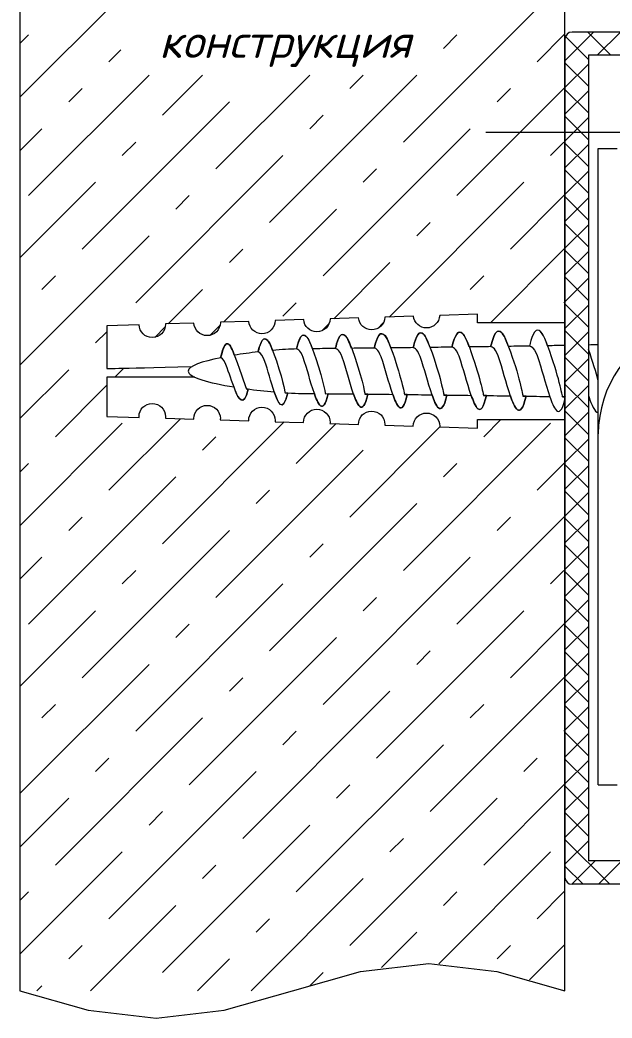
# Model space of a CAD drawing. Header units: millimetres. Extents: x -352922 to 707789, y -273589 to 355472.
# Drawn here: x 544326 to 547173, y -168133 to -163338 of the extents above; entities that cross this region are included whole.
import ezdxf
from ezdxf import colors
from ezdxf.entities.mleader import LeaderData, LeaderLine
from ezdxf.math import Vec2, Vec3

# ---------------------------------------------------------------- set-up
doc = ezdxf.new("R2010")
doc.units = ezdxf.units.MM
doc.header["$LTSCALE"] = 0.5
doc.layers.get('0').update_dxf_attribs({"lineweight": 18})
doc.styles.add('ISOCPEUR', font='isocpeui.ttf', dxfattribs={"height": 250})

# ---------------------------------------------------------------- blocks, each defined once
blk = doc.blocks.new('_Dot')
at = {"color": 0, "linetype": 'ByBlock', "lineweight": -2}
blk.add_line((-0.5, 0), (-1, 0), dxfattribs=at)
at = {"color": 0, "linetype": 'ByBlock', "const_width": 0.5}
blk.add_lwpolyline([(-0.25, 0, 1), (0.25, 0, 1)], format="xyb", close=True, dxfattribs=at)

msp = doc.modelspace()

# ---------------------------------------------------------------- linework, layer by layer
at = {"transparency": 33554687}
for p, q in [((544325.95237, -162831.76902), (544325.95237, -168002.38189)), ((546946.25042, -168002.38189), (546946.25042, -162831.76902)), ((544325.95237, -163708.54864), (544818.0262, -163216.47481)), ((546169.30726, -163924.2887), (546877.12114, -163216.47481)), ((546946.25042, -163533.42584), (547084.04445, -163395.63181)), ((548681.59159, -163395.63181), (546980.37542, -163395.63181)), ((547167.53698, -163506.89064), (547056.27815, -163395.63181)), ((547101.47905, -163506.89064), (547212.73788, -163395.63181)), ((544325.95237, -163451.16177), (544367.59918, -163409.51496)), ((546362.34741, -163473.86168), (546426.69413, -163409.51496)), ((546812.77443, -163538.20839), (546946.25042, -163404.7324)), ((546946.25042, -163429.75681), (546946.25042, -167456.39213)), ((547058.95507, -163527.00217), (546948.79047, -163416.83757)), ((544753.67948, -163538.20839), (544811.01846, -163480.86942)), ((547058.95507, -163506.89064), (547058.95507, -167377.81247)), ((548619.46211, -163506.89064), (547058.95507, -163506.89064)), ((547058.95507, -163655.6956), (546946.25042, -163542.99095)), ((546946.25042, -163662.11927), (547058.95507, -163549.41462)), ((544367.59918, -164181.67557), (544946.71963, -163602.55511)), ((545011.06635, -163795.59526), (545204.1065, -163602.55511)), ((545268.45322, -164052.98213), (545718.88024, -163602.55511)), ((545525.84009, -164310.369), (546233.65397, -163602.55511)), ((545911.92039, -163666.90183), (545976.26711, -163602.55511)), ((544560.63933, -163731.24855), (544624.98605, -163666.90183)), ((546426.69413, -164181.67557), (546946.25042, -163662.11927)), ((546619.73428, -163731.24855), (546684.08099, -163666.90183)), ((547058.95507, -163784.38904), (546946.25042, -163671.68439)), ((546946.25042, -163790.8127), (547058.95507, -163678.10805)), ((544624.98605, -164439.06243), (545332.79993, -163731.24855)), ((545718.88024, -163859.94198), (545783.22695, -163795.59526)), ((547058.95507, -163913.08247), (546946.25042, -163800.37782)), ((546946.25042, -163919.50614), (547058.95507, -163806.80149)), ((544325.95237, -163965.93551), (544431.9459, -163859.94198)), ((545783.22695, -164567.75587), (546491.04084, -163859.94198)), ((544818.0262, -163988.63541), (544882.37292, -163924.2887)), ((546877.12114, -163988.63541), (546941.46786, -163924.2887)), ((547058.95507, -164041.77591), (546946.25042, -163929.07126)), ((546946.25042, -164048.19957), (547058.95507, -163935.49492)), ((547106.4736, -163955.02037), (547197.4736, -163955.02037)), ((547106.4736, -167012.88996), (547106.4736, -163955.02037)), ((544882.37292, -164696.4493), (545590.1868, -163988.63541)), ((545976.26711, -164117.32885), (546040.61382, -164052.98213)), ((547058.95507, -164170.46934), (546946.25042, -164057.76469)), ((546946.25042, -164176.89301), (547058.95507, -164064.18836)), ((544325.95237, -164480.70924), (544689.33276, -164117.32885)), ((546100.86883, -164764.88773), (546748.42771, -164117.32885)), ((545075.41307, -164246.02228), (545139.75978, -164181.67557)), ((546684.08099, -164439.06243), (546946.25042, -164176.89301)), ((547058.95507, -164299.16277), (546946.25042, -164186.45812)), ((546946.25042, -164305.58644), (547058.95507, -164192.88179)), ((545304.14274, -164789.45321), (545847.57367, -164246.02228)), ((546233.65397, -164374.71572), (546298.00069, -164310.369)), ((547058.95507, -164427.85621), (546946.25042, -164315.15156)), ((546946.25042, -164434.27987), (547058.95507, -164321.57522)), ((544325.95237, -164995.48298), (544946.71963, -164374.71572)), ((545332.79993, -164503.40915), (545397.14665, -164439.06243)), ((546588.06193, -164792.46837), (546946.25042, -164434.27987)), ((547058.95507, -164556.54964), (546946.25042, -164443.84499)), ((546946.25042, -164562.97331), (547058.95507, -164450.26866)), ((545835.29142, -164773.07827), (546104.96054, -164503.40915)), ((544431.9459, -164632.10258), (544496.29261, -164567.75587)), ((546491.04084, -164632.10258), (546555.38756, -164567.75587)), ((547058.95507, -164685.24308), (546946.25042, -164572.53843)), ((546946.25042, -164691.66674), (547058.95507, -164578.96209)), ((545038.57275, -164797.63633), (545204.1065, -164632.10258)), ((545590.1868, -164760.79602), (545654.53352, -164696.4493)), ((546941.46786, -164696.4493), (546946.25042, -164691.66674)), ((547058.95507, -164813.93651), (546946.25042, -164701.23186)), ((546946.25042, -164820.36018), (547058.95507, -164707.65553)), ((544973.649, -164862.56009), (545024.69775, -164811.51133)), ((545241.05709, -164852.53886), (545287.58598, -164806.00998)), ((545777.10126, -164831.26843), (545811.97905, -164796.39064)), ((546046.26659, -164819.48997), (546072.98585, -164792.7707)), ((546317.72481, -164805.41862), (546331.72684, -164791.41659)), ((547058.95507, -164942.62995), (546946.25042, -164829.92529)), ((544689.33276, -164889.48945), (544743.52945, -164835.29277)), ((546946.25042, -164949.05361), (547058.95507, -164836.34896)), ((547058.95507, -165071.32338), (546946.25042, -164958.61873)), ((546946.25042, -165077.74705), (547058.95507, -164965.04239)), ((544325.95237, -165252.86985), (544560.63933, -165018.18289)), ((544781.69539, -165054.5137), (544824.75825, -165011.45083)), ((544496.29261, -165339.91647), (544743.52945, -165092.67964)), ((547058.95507, -165200.01681), (546946.25042, -165087.31216)), ((546946.25042, -165206.44048), (547058.95507, -165093.73583)), ((547058.95507, -165328.71025), (546946.25042, -165216.0056)), ((544753.67948, -165597.30334), (545097.47646, -165253.50636)), ((546555.38756, -165339.91647), (546637.21369, -165258.09034)), ((546946.25042, -165335.13391), (547058.95507, -165222.42926)), ((544325.95237, -165767.64359), (544818.0262, -165275.56976)), ((545011.06635, -165854.69021), (545596.43777, -165269.31879)), ((545654.53352, -165468.60991), (545845.91465, -165277.22877)), ((545911.92039, -165725.99678), (546344.88557, -165293.03159)), ((546169.30726, -165983.38364), (546877.12114, -165275.56976)), ((545204.1065, -165404.26319), (545268.45322, -165339.91647)), ((547058.95507, -165457.40368), (546946.25042, -165344.69903)), ((546946.25042, -165463.82735), (547058.95507, -165351.1227)), ((545268.45322, -166112.07708), (545976.26711, -165404.26319)), ((544325.95237, -165510.25672), (544367.59918, -165468.60991)), ((546362.34741, -165532.95662), (546426.69413, -165468.60991)), ((546812.77443, -165597.30334), (546946.25042, -165463.82735)), ((547058.95507, -165586.09712), (546946.25042, -165473.39247)), ((546946.25042, -165592.52078), (547058.95507, -165479.81613)), ((544367.59918, -166240.77051), (545075.41307, -165532.95662)), ((545461.49337, -165661.65006), (545525.84009, -165597.30334)), ((547058.95507, -165714.79055), (546946.25042, -165602.0859)), ((546946.25042, -165721.21422), (547058.95507, -165608.50957)), ((545525.84009, -166369.46395), (546233.65397, -165661.65006)), ((544560.63933, -165790.34349), (544624.98605, -165725.99678)), ((546426.69413, -166240.77051), (546946.25042, -165721.21422)), ((546619.73428, -165790.34349), (546684.08099, -165725.99678)), ((547058.95507, -165843.48399), (546946.25042, -165730.77933)), ((546946.25042, -165849.90765), (547058.95507, -165737.203)), ((544624.98605, -166498.15738), (545332.79993, -165790.34349)), ((545718.88024, -165919.03693), (545783.22695, -165854.69021)), ((547058.95507, -165972.17742), (546946.25042, -165859.47277)), ((546946.25042, -165978.60109), (547058.95507, -165865.89643)), ((544325.95237, -166025.03045), (544431.9459, -165919.03693)), ((545783.22695, -166626.85081), (546491.04084, -165919.03693)), ((544818.0262, -166047.73036), (544882.37292, -165983.38364)), ((546877.12114, -166047.73036), (546941.46786, -165983.38364)), ((547058.95507, -166100.87085), (546946.25042, -165988.1662)), ((546946.25042, -166107.29452), (547058.95507, -165994.58987)), ((544882.37292, -166755.54425), (545590.1868, -166047.73036)), ((545976.26711, -166176.42379), (546040.61382, -166112.07708)), ((547058.95507, -166229.56429), (546946.25042, -166116.85964)), ((546946.25042, -166235.98795), (547058.95507, -166123.2833)), ((544325.95237, -166539.80419), (544689.33276, -166176.42379)), ((546040.61382, -166884.23768), (546748.42771, -166176.42379)), ((545075.41307, -166305.11723), (545139.75978, -166240.77051)), ((546684.08099, -166498.15738), (546946.25042, -166235.98795)), ((547058.95507, -166358.25772), (546946.25042, -166245.55307)), ((546946.25042, -166364.68139), (547058.95507, -166251.97674)), ((545139.75978, -167012.93112), (545847.57367, -166305.11723)), ((546233.65397, -166433.81066), (546298.00069, -166369.46395)), ((547058.95507, -166486.95116), (546946.25042, -166374.2465)), ((546946.25042, -166493.37482), (547058.95507, -166380.67017)), ((544325.95237, -167054.57793), (544946.71963, -166433.81066)), ((545332.79993, -166562.5041), (545397.14665, -166498.15738)), ((546298.00069, -167141.62455), (546946.25042, -166493.37482)), ((547058.95507, -166615.64459), (546946.25042, -166502.93994)), ((546946.25042, -166622.06826), (547058.95507, -166509.3636)), ((545397.14665, -167270.31799), (546104.96054, -166562.5041)), ((544431.9459, -166691.19753), (544496.29261, -166626.85081)), ((546491.04084, -166691.19753), (546555.38756, -166626.85081)), ((547058.95507, -166744.33802), (546946.25042, -166631.63337)), ((546946.25042, -166750.76169), (547058.95507, -166638.05704)), ((544496.29261, -167399.01142), (545204.1065, -166691.19753)), ((546941.46786, -166755.54425), (546946.25042, -166750.76169)), ((545590.1868, -166819.89097), (545654.53352, -166755.54425)), ((547058.95507, -166873.03146), (546946.25042, -166760.32681)), ((546946.25042, -166879.45512), (547058.95507, -166766.75047)), ((545654.53352, -167527.70485), (546362.34741, -166819.89097)), ((544689.33276, -166948.5844), (544753.67948, -166884.23768)), ((546748.42771, -166948.5844), (546812.77443, -166884.23768)), ((547058.95507, -167001.72489), (546946.25042, -166889.02024)), ((546946.25042, -167008.14856), (547058.95507, -166895.44391)), ((544753.67948, -167656.39829), (545461.49337, -166948.5844)), ((545847.57367, -167077.27783), (545911.92039, -167012.93112)), ((546555.38756, -167399.01142), (546946.25042, -167008.14856)), ((547058.95507, -167130.41833), (546946.25042, -167017.71368)), ((546946.25042, -167136.84199), (547058.95507, -167024.13734)), ((547106.4736, -167012.88996), (547197.4736, -167012.88996)), ((544325.95237, -167311.9648), (544560.63933, -167077.27783)), ((545911.92039, -167785.09172), (546619.73428, -167077.27783)), ((544946.71963, -167205.97127), (545011.06635, -167141.62455)), ((547058.95507, -167259.11176), (546946.25042, -167146.40711)), ((546946.25042, -167265.53543), (547058.95507, -167152.83078)), ((545011.06635, -167913.78516), (545718.88024, -167205.97127)), ((546104.96054, -167334.6647), (546169.30726, -167270.31799)), ((547161.667, -167490.51713), (546946.25042, -167275.10054)), ((546946.25042, -167394.22886), (547058.95507, -167281.52421)), ((544325.95237, -167826.73853), (544818.0262, -167334.6647)), ((546339.53885, -167872.247), (546877.12114, -167334.6647)), ((545204.1065, -167463.35814), (545268.45322, -167399.01142)), ((547032.97357, -167490.51713), (546946.25042, -167403.79398)), ((546978.69689, -167490.47582), (547091.36024, -167377.81247)), ((548619.46211, -167377.81247), (547058.95507, -167377.81247)), ((547107.34902, -167490.51713), (547220.05368, -167377.81247)), ((545437.24335, -168002.38189), (545976.26711, -167463.35814)), ((548681.59159, -167490.51713), (546980.37542, -167490.51713)), ((544325.95237, -167569.35166), (544367.59918, -167527.70485)), ((546362.34741, -167592.05157), (546426.69413, -167527.70485)), ((546812.77443, -167656.39829), (546946.25042, -167522.9223)), ((544665.08275, -168002.38189), (545075.41307, -167592.05157)), ((545461.49337, -167720.745), (545525.84009, -167656.39829)), ((546064.08239, -167890.31659), (546233.65397, -167720.745)), ((544560.63933, -167849.43844), (544624.98605, -167785.09172)), ((546619.73428, -167849.43844), (546684.08099, -167785.09172)), ((546776.14756, -167950.41203), (546946.25042, -167780.30916)), ((545179.85648, -168002.38189), (545332.79993, -167849.43844)), ((545963.63865, -167909.74036), (546291.17591, -167871.36699)), ((546291.17591, -167871.36699), (546618.71316, -167909.74036)), ((545636.10139, -168002.38189), (545963.63865, -167909.74036)), ((545718.88024, -167978.13187), (545783.22695, -167913.78516)), ((546618.71316, -167909.74036), (546946.25042, -168002.38189)), ((544407.69588, -168002.38189), (544431.9459, -167978.13187)), ((544325.95237, -168002.38189), (544653.48962, -168095.02342)), ((545308.56414, -168095.02342), (545636.10139, -168002.38189)), ((544653.48962, -168095.02342), (544981.02688, -168133.39679)), ((544981.02688, -168133.39679), (545308.56414, -168095.02342))]:
    msp.add_line(p, q, dxfattribs=at)
at = {"transparency": 33554687, "const_width": 0.0637}
msp.add_lwpolyline([(546237.47304, -163583.98041), (544963.47559, -163583.98041), (544963.47559, -163074.38188), (546237.47304, -163074.38188)], close=True, dxfattribs=at)
at = {"transparency": 33554687}
for centre, radius, start, end in [((546980.37542, -163429.75681), 34.125, 90, 180), ((547652.4736, -165326.62015), 546, 39.75549111, 180), ((546980.37542, -167456.39213), 34.125, 180, 270)]:
    msp.add_arc(centre, radius, start, end, dxfattribs=at)
for points, knots in [([(545167.19879, -165054.20752), (544771.45912, -165054.43513), (544743.52945, -165054.22077), (544743.52945, -165054.22077), (544743.52945, -165242.29388), (544743.52945, -165242.29388), (544898.7709, -165247.20788), (544898.7709, -165247.20788), (544898.70947, -165246.04081), (544898.42282, -165244.92492), (544898.42282, -165243.73737), (544898.42282, -165208.58179), (544926.92402, -165180.08059), (544962.0796, -165180.08059), (544997.24541, -165180.08059), (545025.74661, -165208.58179), (545025.74661, -165243.73737), (545025.74661, -165246.29674), (545025.28592, -165248.73327), (545024.98903, -165251.21074), (545024.98903, -165251.21074), (545162.37628, -165255.56168), (545162.37628, -165255.56168), (545162.33533, -165254.68126), (545162.11011, -165253.85202), (545162.11011, -165252.96136), (545162.11011, -165217.80578), (545190.62155, -165189.29434), (545260.9327, -165189.29434), (545289.4339, -165217.80578), (545289.4339, -165252.96136), (545289.4339, -165255.22384), (545289.00392, -165257.36348), (545288.76846, -165259.57478), (545288.76846, -165259.57478), (545425.98167, -165263.91548), (545425.98167, -165263.91548), (545425.9612, -165263.33194), (545425.80763, -165262.77912), (545425.80763, -165262.18534), (545425.80763, -165227.01953), (545454.30883, -165198.51833), (545489.47465, -165198.51833), (545524.63022, -165198.51833), (545553.13142, -165227.01953), (545553.13142, -165262.18534), (545553.13142, -165264.15094), (545552.73216, -165266.00393), (545552.54788, -165267.92858), (545552.54788, -165267.92858), (545689.58706, -165272.26928), (545689.58706, -165272.26928), (545689.58706, -165271.97239), (545689.49492, -165271.70622), (545689.49492, -165271.40933), (545689.49492, -165236.24352), (545718.00636, -165207.74232), (545788.31751, -165207.74232), (545816.81871, -165236.24352), (545816.81871, -165271.40933), (545816.81871, -165273.07804), (545816.4604, -165274.64438), (545816.32731, -165276.29262), (545816.32731, -165276.29262), (545953.19245, -165280.62308), (545953.19245, -165280.62308), (545953.19245, -165245.46751), (545981.70388, -165216.96631), (546052.01503, -165216.96631), (546080.51623, -165245.46751), (546080.51623, -165280.63332), (546080.51623, -165282.00514), (546080.19887, -165283.28483), (546080.11697, -165284.64642), (546080.11697, -165284.64642), (546216.97187, -165288.97688), (546216.97187, -165288.97688), (546217.45303, -165254.23081), (546245.68806, -165226.19029), (546280.54675, -165226.19029), (546315.71256, -165226.19029), (546344.21376, -165254.69149), (546344.21376, -165289.84707), (546344.21376, -165290.93224), (546343.94758, -165291.93552), (546343.8964, -165293.00022), (546343.8964, -165293.00022), (546525.3049, -165298.75369), (546525.3049, -165298.75369), (546525.3049, -165258.09034), (546525.3049, -165258.09034), (546946.25042, -165258.09034), (546946.25042, -165258.09034), (546946.25042, -164792.46837), (546946.25042, -164792.46837), (546525.3049, -164792.46837), (546525.3049, -164792.46837), (546525.3049, -164751.80502), (546525.3049, -164751.80502), (546343.85545, -164757.39469), (546343.85545, -164757.39469), (546341.97175, -164790.86108), (546314.48406, -164817.48882), (546280.54675, -164817.48882), (546247.95055, -164817.48882), (546221.374, -164792.88811), (546217.63731, -164761.28494), (546217.63731, -164761.28494), (546080.27053, -164765.52327), (546080.27053, -164765.52327), (546078.93966, -164799.51177), (546051.16532, -164826.71281), (546016.85946, -164826.71281), (545983.88447, -164826.71281), (545957.07246, -164801.53879), (545953.83741, -164769.42376), (545953.83741, -164769.42376), (545816.68562, -164773.65184), (545816.68562, -164773.65184), (545815.93828, -164808.15222), (545787.84658, -164835.93679), (545753.16193, -164835.93679), (545719.80816, -164835.93679), (545692.76068, -164810.19972), (545690.03751, -164777.55233), (545690.03751, -164777.55233), (545553.10071, -164781.77018), (545553.10071, -164781.77018), (545552.94715, -164816.80291), (545524.52785, -164845.16078), (545489.47465, -164845.16078), (545455.74208, -164845.16078), (545428.42843, -164818.86064), (545426.22737, -164785.69114), (545426.22737, -164785.69114), (545289.352, -164789.90899), (545289.352, -164789.90899), (545289.36223, -164790.18541), (545289.4339, -164790.44134), (545289.4339, -164790.71776), (545289.4339, -164825.88357), (545260.9327, -164854.38477), (545225.77712, -164854.38477), (545191.67601, -164854.38477), (545164.07571, -164827.50109), (545162.42747, -164793.81972), (545162.42747, -164793.81972), (545025.5521, -164798.03757), (545025.5521, -164798.03757), (545025.57257, -164798.68253), (545025.74661, -164799.28654), (545025.74661, -164799.94174), (545025.74661, -164835.09732), (544997.24541, -164863.60876), (544962.0796, -164863.60876), (544927.60993, -164863.60876), (544899.71275, -164836.16202), (544898.62757, -164801.94829), (544898.62757, -164801.94829), (544743.52945, -164806.72921), (544743.52945, -164806.72921), (544743.52945, -165012.69747), (544743.52945, -165012.69747), (544761.99621, -165012.41405), (545153.29711, -165002.75579)], [0.48182789373, 0.48182789373, 0.48182789373, 0.48182789373, 0.48387096774, 0.48387096774, 0.5, 0.5, 0.51612903226, 0.51612903226, 0.51612903226, 0.53225806452, 0.53225806452, 0.53225806452, 0.54838709677, 0.54838709677, 0.54838709677, 0.56451612903, 0.56451612903, 0.56451612903, 0.58064516129, 0.58064516129, 0.58064516129, 0.59677419355, 0.59677419355, 0.59677419355, 0.61290322581, 0.61290322581, 0.61290322581, 0.62903225806, 0.62903225806, 0.64516129032, 0.64516129032, 0.64516129032, 0.66129032258, 0.66129032258, 0.66129032258, 0.67741935484, 0.67741935484, 0.67741935484, 0.6935483871, 0.6935483871, 0.6935483871, 0.70967741935, 0.70967741935, 0.70967741935, 0.72580645161, 0.72580645161, 0.72580645161, 0.74193548387, 0.74193548387, 0.74193548387, 0.75806451613, 0.75806451613, 0.75806451613, 0.77419354839, 0.77419354839, 0.77419354839, 0.79032258065, 0.79032258065, 0.8064516129, 0.8064516129, 0.8064516129, 0.82258064516, 0.82258064516, 0.82258064516, 0.83870967742, 0.83870967742, 0.83870967742, 0.85483870968, 0.85483870968, 0.87096774194, 0.87096774194, 0.87096774194, 0.88709677419, 0.88709677419, 0.88709677419, 0.90322580645, 0.90322580645, 0.90322580645, 0.91935483871, 0.91935483871, 0.91935483871, 0.93548387097, 0.93548387097, 0.93548387097, 0.95161290323, 0.95161290323, 0.95161290323, 0.96774193548, 0.96774193548, 1, 1, 1.01612903226, 1.01612903226, 1.03225806452, 1.03225806452, 1.04838709677, 1.04838709677, 1.06451612903, 1.06451612903, 1.08064516129, 1.08064516129, 1.08064516129, 1.09677419355, 1.09677419355, 1.09677419355, 1.11290322581, 1.11290322581, 1.11290322581, 1.12903225806, 1.12903225806, 1.12903225806, 1.14516129032, 1.14516129032, 1.14516129032, 1.16129032258, 1.16129032258, 1.16129032258, 1.17741935484, 1.17741935484, 1.17741935484, 1.1935483871, 1.1935483871, 1.1935483871, 1.20967741935, 1.20967741935, 1.20967741935, 1.22580645161, 1.22580645161, 1.22580645161, 1.24193548387, 1.24193548387, 1.24193548387, 1.25806451613, 1.25806451613, 1.25806451613, 1.27419354839, 1.27419354839, 1.27419354839, 1.29032258065, 1.29032258065, 1.29032258065, 1.3064516129, 1.3064516129, 1.3064516129, 1.32258064516, 1.32258064516, 1.32258064516, 1.33870967742, 1.33870967742, 1.33870967742, 1.35483870968, 1.35483870968, 1.35483870968, 1.37096774194, 1.37096774194, 1.37096774194, 1.38709677419, 1.38709677419, 1.38709677419, 1.40322580645, 1.40322580645, 1.41935483871, 1.41935483871, 1.42101627928, 1.42101627928, 1.42101627928, 1.42101627928]), ([(546946.25042, -164901.57754), (546919.24788, -164902.0685), (546891.45138, -164902.55945), (546863.02585, -164903.05041), (546841.30187, -164845.1164), (546832.06765, -164832.20691), (546815.84121, -164828.21428), (546792.3052, -164822.45057), (546776.23232, -164903.77727), (546776.23232, -164903.77727), (546777.16394, -164903.88988), (546778.7098, -164904.42223), (546744.53702, -164904.96482), (546709.72952, -164905.50741), (546674.54324, -164906.02952), (546653.37209, -164849.49805), (546644.35285, -164836.91616), (546628.52567, -164833.02591), (546605.56296, -164827.39528), (546589.89959, -164906.72567), (546589.89959, -164906.72567), (546590.64692, -164906.79733), (546591.94709, -164907.22731), (546556.70961, -164907.71871), (546521.31857, -164908.19987), (546485.98896, -164908.68103), (546465.40135, -164853.77732), (546456.5971, -164841.48208), (546441.17942, -164837.69421), (546418.77977, -164832.20691), (546403.50542, -164909.58193), (546403.50542, -164909.58193), (546403.82279, -164909.61265), (546404.41656, -164909.75597), (546368.41127, -164910.21666), (546332.71311, -164910.66711), (546297.56777, -164911.09708), (546277.33847, -164857.1557), (546268.7185, -164845.10616), (546253.58747, -164841.38995), (546231.64851, -164836.00502), (546216.67105, -164911.83418), (546216.67105, -164911.83418), (546217.08055, -164911.88537), (546217.75622, -164912.05941), (546180.5122, -164912.50986), (546144.16907, -164912.9296), (546109.10564, -164913.32886), (546089.26536, -164860.46241), (546080.81942, -164848.6381), (546065.99552, -164845.00378), (546044.4763, -164839.73147), (546029.80596, -164914.03525), (546029.80596, -164914.03525), (546030.11309, -164914.0762), (546030.68639, -164914.20928), (545991.63032, -164914.6495), (545954.72414, -164915.04876), (545920.57184, -164915.40707), (545901.18201, -164863.67698), (545892.88964, -164852.10861), (545878.37286, -164848.54596), (545857.29385, -164843.38626), (545842.91016, -164916.21583), (545842.91016, -164916.21583), (545842.97159, -164916.22607), (545842.99206, -164916.22607), (545797.41471, -164916.697), (545759.68952, -164917.07578), (545731.99709, -164917.34196), (545713.07819, -164866.92227), (545704.95985, -164855.60983), (545690.76044, -164852.12908), (545670.77684, -164847.22532), (545656.93574, -164913.86121), (545656.06555, -164918.18143), (545623.50006, -164919.04138), (545583.65571, -164921.54957), (545540.63774, -164925.4603), (545524.4113, -164883.09752), (545516.82531, -164873.21833), (545504.00796, -164870.07542), (545484.91502, -164865.39688), (545471.75984, -164929.64743), (545471.14559, -164932.67773), (545433.02114, -164937.13105), (545394.16982, -164942.46478), (545357.04865, -164948.51515), (545356.88485, -164948.0647), (545356.72105, -164947.62448), (545356.54701, -164947.17403), (545340.81197, -164905.13886), (545334.22926, -164895.84321), (545322.6097, -164893.00742), (545306.69039, -164889.10693), (545292.3886, -164954.24815), (545291.05772, -164960.50326), (545201.60245, -164978.6134), (545134.54682, -165001.04376), (545134.54682, -165024.8869), (545134.54682, -165054.16615), (545235.41691, -165081.28528), (545354.78616, -165100.90033), (545356.95651, -165107.18616), (545359.20876, -165113.65626), (545361.56339, -165120.45396), (545373.42865, -165154.70863), (545403.2812, -165203.44937), (545423.87905, -165111.40401), (545423.87905, -165111.40401), (545413.88725, -165109.87862), (545413.88725, -165109.87862), (545413.87701, -165109.83767), (545413.87701, -165109.82743), (545459.50555, -165116.13373), (545505.83024, -165121.30367), (545548.69465, -165125.06083), (545549.1451, -165126.37123), (545549.57507, -165127.66116), (545550.03576, -165128.9818), (545563.87686, -165168.949), (545589.16349, -165236.57792), (545613.1909, -165129.77008), (545638.13969, -165131.18286), (545660.65195, -165131.94043), (545679.51966, -165131.94043), (545679.51966, -165131.94043), (545701.85789, -165132.15542), (545741.29274, -165132.54445), (545741.32345, -165132.63658), (545741.35416, -165132.70825), (545741.38487, -165132.79015), (545756.01426, -165175.06078), (545782.78532, -165246.64138), (545808.18456, -165133.20988), (545843.13539, -165133.5682), (545884.13657, -165133.98793), (545929.84701, -165134.47933), (545929.91867, -165134.68408), (545929.9801, -165134.88883), (545930.05176, -165135.09358), (545944.99851, -165178.25488), (545972.33264, -165251.39158), (545998.29494, -165135.37), (545998.29494, -165135.37), (545984.67906, -165135.10382), (545984.67906, -165135.10382), (545984.67906, -165135.07311), (545984.67906, -165135.07311), (546026.51972, -165135.52356), (546071.35997, -165136.0252), (546118.45247, -165136.57802), (546118.53437, -165136.83396), (546118.61627, -165137.10013), (546118.70841, -165137.35607), (546133.96229, -165181.40803), (546161.84924, -165256.02917), (546188.34389, -165137.6632), (546188.34389, -165137.6632), (546174.46184, -165137.37655), (546174.46184, -165137.37655), (546174.44136, -165137.28441), (546174.43112, -165137.21275), (546217.38767, -165137.72462), (546261.79795, -165138.25697), (546307.08865, -165138.8098), (546307.20126, -165139.11692), (546307.28316, -165139.39333), (546307.38554, -165139.69022), (546322.94654, -165184.62261), (546351.40679, -165260.7589), (546378.43379, -165139.98711), (546378.43379, -165139.98711), (546364.26509, -165139.7107), (546364.26509, -165139.7107), (546364.24461, -165139.60832), (546364.23437, -165139.53666), (546407.67209, -165140.07925), (546451.69334, -165140.65255), (546495.79649, -165141.24632), (546495.88862, -165141.52273), (546495.96029, -165141.77867), (546496.06266, -165142.04485), (546511.93079, -165187.90885), (546540.97457, -165265.58076), (546568.5544, -165142.35197), (546568.5544, -165142.35197), (546554.09905, -165142.07556), (546554.09905, -165142.07556), (546554.08881, -165142.04485), (546554.08881, -165142.03461), (546597.81317, -165142.63862), (546641.40445, -165143.27335), (546684.40195, -165143.91831), (546684.53504, -165144.2971), (546684.65789, -165144.67588), (546684.79097, -165145.05467), (546701.05836, -165192.06527), (546730.83925, -165271.69255), (546759.10499, -165145.3618), (546759.10499, -165145.3618), (546744.28109, -165145.08538), (546744.28109, -165145.08538), (546744.26061, -165144.97277), (546744.24014, -165144.81921), (546788.26139, -165145.50512), (546831.39197, -165146.21151), (546873.10979, -165146.9179), (546873.26335, -165147.33763), (546873.37596, -165147.7369), (546873.52952, -165148.1464), (546889.541, -165194.40176), (546918.3205, -165271.52501), (546946.25042, -165162.95684)], [0.13384127831, 0.13384127831, 0.13384127831, 0.13384127831, 0.14150943396, 0.14150943396, 0.14150943396, 0.15094339623, 0.15094339623, 0.15094339623, 0.16037735849, 0.16037735849, 0.16981132075, 0.16981132075, 0.16981132075, 0.17924528302, 0.17924528302, 0.17924528302, 0.18867924528, 0.18867924528, 0.18867924528, 0.19811320755, 0.19811320755, 0.20754716981, 0.20754716981, 0.20754716981, 0.21698113208, 0.21698113208, 0.21698113208, 0.22641509434, 0.22641509434, 0.22641509434, 0.2358490566, 0.2358490566, 0.24528301887, 0.24528301887, 0.24528301887, 0.25471698113, 0.25471698113, 0.25471698113, 0.2641509434, 0.2641509434, 0.2641509434, 0.27358490566, 0.27358490566, 0.28301886792, 0.28301886792, 0.28301886792, 0.29245283019, 0.29245283019, 0.29245283019, 0.30188679245, 0.30188679245, 0.30188679245, 0.31132075472, 0.31132075472, 0.32075471698, 0.32075471698, 0.32075471698, 0.33018867925, 0.33018867925, 0.33018867925, 0.33962264151, 0.33962264151, 0.33962264151, 0.34905660377, 0.34905660377, 0.35849056604, 0.35849056604, 0.35849056604, 0.3679245283, 0.3679245283, 0.3679245283, 0.37735849057, 0.37735849057, 0.37735849057, 0.38679245283, 0.38679245283, 0.38679245283, 0.39622641509, 0.39622641509, 0.39622641509, 0.40566037736, 0.40566037736, 0.40566037736, 0.41509433962, 0.41509433962, 0.41509433962, 0.42452830189, 0.42452830189, 0.42452830189, 0.43396226415, 0.43396226415, 0.43396226415, 0.44339622642, 0.44339622642, 0.44339622642, 0.45283018868, 0.45283018868, 0.45283018868, 0.46226415094, 0.46226415094, 0.46226415094, 0.47169811321, 0.47169811321, 0.47169811321, 0.48113207547, 0.48113207547, 0.48113207547, 0.49056603774, 0.49056603774, 0.49056603774, 0.5, 0.5, 0.50943396226, 0.50943396226, 0.50943396226, 0.51886792453, 0.51886792453, 0.51886792453, 0.52830188679, 0.52830188679, 0.52830188679, 0.53773584906, 0.53773584906, 0.53773584906, 0.54716981132, 0.54716981132, 0.54716981132, 0.55660377358, 0.55660377358, 0.55660377358, 0.56603773585, 0.56603773585, 0.56603773585, 0.57547169811, 0.57547169811, 0.57547169811, 0.58490566038, 0.58490566038, 0.58490566038, 0.59433962264, 0.59433962264, 0.59433962264, 0.60377358491, 0.60377358491, 0.60377358491, 0.61320754717, 0.61320754717, 0.62264150943, 0.62264150943, 0.62264150943, 0.6320754717, 0.6320754717, 0.6320754717, 0.64150943396, 0.64150943396, 0.64150943396, 0.65094339623, 0.65094339623, 0.65094339623, 0.66037735849, 0.66037735849, 0.66981132075, 0.66981132075, 0.66981132075, 0.67924528302, 0.67924528302, 0.67924528302, 0.68867924528, 0.68867924528, 0.68867924528, 0.69811320755, 0.69811320755, 0.69811320755, 0.70754716981, 0.70754716981, 0.71698113208, 0.71698113208, 0.71698113208, 0.72641509434, 0.72641509434, 0.72641509434, 0.7358490566, 0.7358490566, 0.7358490566, 0.74528301887, 0.74528301887, 0.74528301887, 0.75471698113, 0.75471698113, 0.7641509434, 0.7641509434, 0.7641509434, 0.77358490566, 0.77358490566, 0.77358490566, 0.78301886792, 0.78301886792, 0.78301886792, 0.79245283019, 0.79245283019, 0.79245283019, 0.80188679245, 0.80188679245, 0.81132075472, 0.81132075472, 0.81132075472, 0.82075471698, 0.82075471698, 0.82075471698, 0.83018867925, 0.83018867925, 0.83018867925, 0.83924622149, 0.83924622149, 0.83924622149, 0.83924622149]), ([(546486.58274, -164910.23713), (546465.54467, -164853.95136), (546456.74042, -164841.5128), (546441.17942, -164837.69421), (546418.77977, -164832.20691), (546403.50542, -164909.58193), (546403.50542, -164909.58193), (546422.71097, -164911.36326), (546437.46321, -164953.33701), (546459.8731, -165017.09616), (546472.79282, -165074.83566), (546496.06266, -165142.04485), (546511.93079, -165187.90885), (546540.97457, -165265.58076), (546568.5544, -165142.35197), (546568.5544, -165142.35197), (546554.09905, -165142.07556), (546554.09905, -165142.07556), (546537.03314, -165045.26976), (546486.58274, -164910.23713)], [0, 0, 0, 0, 0.125, 0.125, 0.125, 0.25, 0.25, 0.375, 0.375, 0.375, 0.5, 0.5, 0.5, 0.625, 0.625, 0.625, 0.75, 0.75, 1, 1, 1, 1]), ([(546675.07559, -164907.41158), (546653.50517, -164849.68232), (546644.49617, -164836.94687), (546628.52567, -164833.02591), (546605.56296, -164827.39528), (546589.89959, -164906.72567), (546589.89959, -164906.72567), (546609.59654, -164908.55818), (546624.71732, -164951.56592), (546647.68004, -165016.95283), (546660.9376, -165076.14606), (546684.79097, -165145.05467), (546701.05836, -165192.06527), (546730.83925, -165271.69255), (546759.10499, -165145.3618), (546759.10499, -165145.3618), (546744.28109, -165145.08538), (546744.28109, -165145.08538), (546726.7852, -165045.82258), (546675.07559, -164907.41158)], [0, 0, 0, 0, 0.125, 0.125, 0.125, 0.25, 0.25, 0.375, 0.375, 0.375, 0.5, 0.5, 0.5, 0.625, 0.625, 0.625, 0.75, 0.75, 1, 1, 1, 1]), ([(546946.25042, -165148.38003), (546941.76573, -165148.29843), (546934.53479, -165148.16687), (546934.53479, -165148.16687), (546916.58845, -165046.40612), (546863.5582, -164904.48366), (546841.4452, -164845.30067), (546832.20074, -164832.22738), (546815.84121, -164828.21428), (546792.3052, -164822.45057), (546776.23232, -164903.77727), (546776.23232, -164903.77727), (546796.43091, -164905.6405), (546811.93049, -164949.76412), (546835.48697, -165016.79927), (546849.07214, -165077.48717), (546873.52952, -165148.1464), (546889.541, -165194.40176), (546918.3205, -165271.52501), (546946.25042, -165162.95684)], [0.66376301197, 0.66376301197, 0.66376301197, 0.66376301197, 0.75, 0.75, 1, 1, 1, 1.125, 1.125, 1.125, 1.25, 1.25, 1.375, 1.375, 1.375, 1.5, 1.5, 1.5, 1.62001243476, 1.62001243476, 1.62001243476, 1.62001243476]), ([(545543.63732, -164933.39436), (545525.28149, -164884.25436), (545517.59312, -164873.40261), (545504.00796, -164870.07542), (545484.46457, -164865.28427), (545471.11487, -164932.8313), (545471.11487, -164932.8313), (545487.89414, -164934.37716), (545500.76267, -164971.01717), (545520.33677, -165026.6887), (545529.72456, -165070.31068), (545550.03576, -165128.9818), (545563.89734, -165169.01042), (545589.24539, -165236.82362), (545613.31375, -165129.23773), (545613.31375, -165129.23773), (545600.71139, -165129.00227), (545600.71139, -165129.00227), (545587.68929, -165051.26893), (545543.63732, -164933.39436)], [0, 0, 0, 0, 0.125, 0.125, 0.125, 0.25, 0.25, 0.375, 0.375, 0.375, 0.5, 0.5, 0.5, 0.625, 0.625, 0.625, 0.75, 0.75, 1, 1, 1, 1]), ([(545732.64205, -164919.03115), (545713.24199, -164867.10655), (545705.12365, -164855.64055), (545690.76044, -164852.12908), (545670.1114, -164847.07176), (545656.0246, -164918.40666), (545656.0246, -164918.40666), (545673.73547, -164920.0549), (545687.34111, -164958.76288), (545708.00039, -165017.56708), (545719.91684, -165070.81232), (545741.38487, -165132.79015), (545756.0245, -165175.07102), (545782.8058, -165246.70281), (545808.21527, -165133.06656), (545808.21527, -165133.06656), (545794.73249, -165133.29178), (545794.73249, -165133.29178), (545779.15101, -165043.53962), (545732.64205, -164919.03115)], [0, 0, 0, 0, 0.125, 0.125, 0.125, 0.25, 0.25, 0.375, 0.375, 0.375, 0.5, 0.5, 0.5, 0.625, 0.625, 0.625, 0.75, 0.75, 1, 1, 1, 1]), ([(545921.12466, -164916.8608), (545901.32534, -164863.84078), (545893.03296, -164852.13932), (545878.37286, -164848.54596), (545857.29385, -164843.38626), (545842.91016, -164916.21583), (545842.91016, -164916.21583), (545860.99982, -164917.90502), (545874.88187, -164957.41153), (545895.97112, -165017.45447), (545908.13327, -165071.80536), (545930.05176, -165135.09358), (545944.99851, -165178.25488), (545972.33264, -165251.39158), (545998.29494, -165135.37), (545998.29494, -165135.37), (545984.67906, -165135.10382), (545984.67906, -165135.10382), (545968.61642, -165043.97983), (545921.12466, -164916.8608)], [0, 0, 0, 0, 0.125, 0.125, 0.125, 0.25, 0.25, 0.375, 0.375, 0.375, 0.5, 0.5, 0.5, 0.625, 0.625, 0.625, 0.75, 0.75, 1, 1, 1, 1]), ([(546109.61751, -164914.69045), (546089.39845, -164860.60573), (546080.95251, -164848.66881), (546065.99552, -164845.00378), (546044.4763, -164839.73147), (546029.80596, -164914.03525), (546029.80596, -164914.03525), (546048.26417, -164915.76538), (546062.43287, -164956.08066), (546083.9521, -165017.34186), (546096.35995, -165072.7984), (546118.70841, -165137.35607), (546133.96229, -165181.40803), (546161.84924, -165256.02917), (546188.34389, -165137.6632), (546188.34389, -165137.6632), (546174.46184, -165137.37655), (546174.46184, -165137.37655), (546158.0716, -165044.39957), (546109.61751, -164914.69045)], [0, 0, 0, 0, 0.125, 0.125, 0.125, 0.25, 0.25, 0.375, 0.375, 0.375, 0.5, 0.5, 0.5, 0.625, 0.625, 0.625, 0.75, 0.75, 1, 1, 1, 1]), ([(546298.08989, -164912.48938), (546277.47156, -164857.3195), (546268.85159, -164845.13687), (546253.58747, -164841.38995), (546231.64851, -164836.00502), (546216.67105, -164911.83418), (546216.67105, -164911.83418), (546235.50805, -164913.5848), (546249.9634, -164954.71907), (546271.9126, -165017.22925), (546284.58662, -165073.81191), (546307.38554, -165139.69022), (546322.94654, -165184.62261), (546351.40679, -165260.7589), (546378.43379, -165139.98711), (546378.43379, -165139.98711), (546364.26509, -165139.7107), (546364.26509, -165139.7107), (546347.54725, -165044.82955), (546298.08989, -164912.48938)], [0, 0, 0, 0, 0.125, 0.125, 0.125, 0.25, 0.25, 0.375, 0.375, 0.375, 0.5, 0.5, 0.5, 0.625, 0.625, 0.625, 0.75, 0.75, 1, 1, 1, 1]), ([(545356.54701, -164947.17403), (545340.81197, -164905.13886), (545334.22926, -164895.84321), (545322.6097, -164893.00742), (545305.9021, -164888.91242), (545290.94511, -164961.02537), (545290.94511, -164961.02537), (545304.64289, -164962.60195), (545316.29316, -164993.70347), (545332.2739, -165036.30171), (545344.19035, -165070.2595), (545361.56339, -165120.45396), (545373.42865, -165154.70863), (545403.2812, -165203.44937), (545423.87905, -165111.40401), (545423.87905, -165111.40401), (545413.88725, -165109.87862), (545413.88725, -165109.87862), (545394.20054, -165048.01341), (545356.54701, -164947.17403)], [0, 0, 0, 0, 0.125, 0.125, 0.125, 0.25, 0.25, 0.375, 0.375, 0.375, 0.5, 0.5, 0.5, 0.625, 0.625, 0.625, 0.75, 0.75, 1, 1, 1, 1]), ([(546946.25042, -165148.38003), (546941.76573, -165148.29843), (546934.53479, -165148.16687), (546934.53479, -165148.16687), (546934.51431, -165148.05426), (546934.50407, -165148.00307), (546938.4359, -165148.074), (546942.35151, -165148.14502), (546946.25042, -165148.21612)], [0.842548151815, 0.842548151815, 0.842548151815, 0.842548151815, 0.849056603774, 0.849056603774, 0.858490566038, 0.858490566038, 0.858490566038, 0.859317974552, 0.859317974552, 0.859317974552, 0.859317974552]), ([(547058.95507, -165141.67167), (547060.0448, -165144.90547), (547061.1553, -165148.15861), (547062.28855, -165151.43263), (547072.84688, -165181.93308), (547088.80779, -165225.50565), (547106.4736, -165223.2207)], [1.494356873588, 1.494356873588, 1.494356873588, 1.494356873588, 1.5, 1.5, 1.5, 1.577103690983, 1.577103690983, 1.577103690983, 1.577103690983]), ([(547058.95507, -165150.41671), (547059.95879, -165150.43797), (547060.96076, -165150.45925), (547061.96095, -165150.48055), (547062.07356, -165150.79791), (547062.1657, -165151.10503), (547062.28855, -165151.43263), (547072.84687, -165181.93165), (547088.80899, -165225.49114), (547106.4736, -165223.20837)], [0.867688076418, 0.867688076418, 0.867688076418, 0.867688076418, 0.867924528302, 0.867924528302, 0.867924528302, 0.877358490566, 0.877358490566, 0.877358490566, 0.883184600821, 0.883184600821, 0.883184600821, 0.883184600821])]:
    msp.add_open_spline(points, degree=3, knots=knots, dxfattribs=at)
for points in [[(547106.4736, -164898.34682), (547091.13356, -164898.69383), (547075.27761, -164899.03975), (547058.95507, -164899.38106)], [(547106.4736, -165071.7976), (547096.04471, -165032.2883), (547080.64796, -164980.14916), (547058.95507, -164920.15275)], [(546949.65546, -165148.76355), (546949.66237, -165148.73276), (546949.66928, -165148.70196), (546949.67619, -165148.67114)], [(546949.65546, -165148.76355), (546949.66237, -165148.73276), (546949.66928, -165148.70196), (546949.67619, -165148.67114)], [(546949.72723, -165148.44328), (546949.72723, -165148.44328), (546949.72723, -165148.44328), (546949.72723, -165148.44328)]]:
    msp.add_open_spline(points, degree=3, dxfattribs=at)

# ---------------------------------------------------------------- texts
at = {"transparency": 33554687, "insert": (545600.47431, -163329.18115), "char_height": 159.25, "width": 1273.9974517, "attachment_point": 5, "style": 'ISOCPEUR'}
msp.add_mtext('Несущ.\\Pконструкция', dxfattribs=at)

# ---------------------------------------------------------------- leaders
at = {"transparency": 33554687}
ml = msp.add_multileader_mtext('Standard', dxfattribs=at)
ml.set_content('Неперфорированный\\Pлоток СПЗ', color=256, style='ISOCPEUR')
ml.set_leader_properties(color=256, linetype='ByLayer', lineweight=-1)
ml.set_arrow_properties(name='DOT')
ml.build(insert=Vec2(0, 0))
ml.multileader.update_dxf_attribs({"text_left_attachment_type": 6, "text_right_attachment_type": 6, "dogleg_length": 2, "arrow_head_size": 50})
ctx = ml.context
ctx.base_point, ctx.char_height, ctx.arrow_head_size, ctx.landing_gap_size, ctx.plane_origin = Vec3(550268.88809, -163878.81848), 250, 50, 0, Vec3(548745.20477, -162053.01044)
ctx.left_attachment, ctx.right_attachment = 6, 6
notes = []
notes.append((ctx, [(0, (1, 1, 0), (550068.88809, -163878.81848), (1, 0), 200, [(0, [(549505.19526, -164428.92114)], 0, [])])]))
ctx.mtext.insert, ctx.mtext.width, ctx.mtext.flow_direction = Vec3(550268.88809, -163578.81848), 3701.5687595, 5
for ctx, leaders in notes:
    for number, flags, end, landing, length, lines in leaders:
        leader = LeaderData()
        leader.index, (leader.has_last_leader_line, leader.has_dogleg_vector, leader.attachment_direction) = number, flags
        leader.last_leader_point, leader.dogleg_vector, leader.dogleg_length = Vec3(end), Vec3(landing), length
        for number, points, colour, breaks in lines:
            line = LeaderLine()
            line.index, line.vertices, line.color, line.breaks = number, Vec3.list(points), colors.encode_raw_color(colour), breaks
            leader.lines.append(line)
        ctx.leaders.append(leader)

doc.saveas('drawing.dxf')
